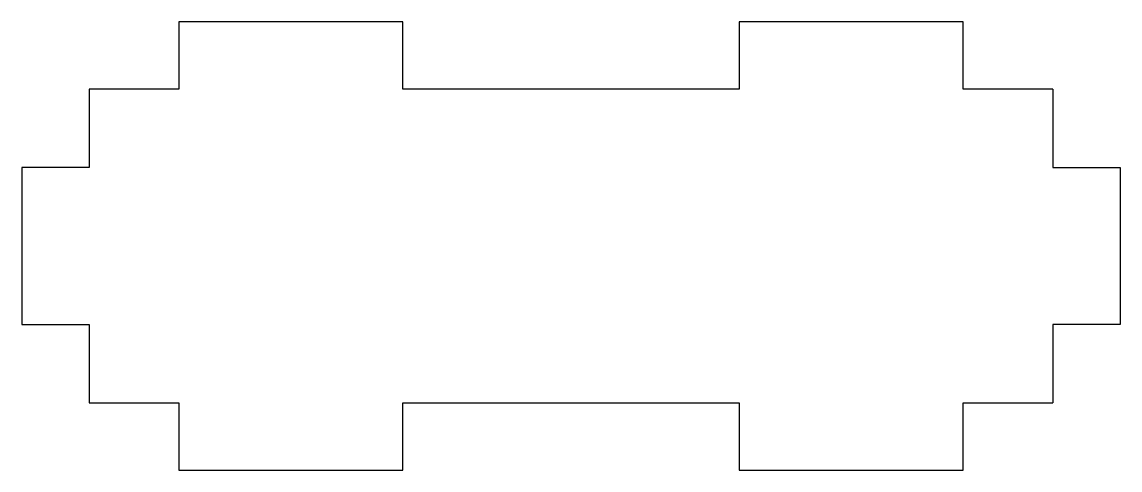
# Model space of a CAD drawing. Extents: x 0 to 49, y -3 to 17.
import ezdxf

# ---------------------------------------------------------------- set-up
doc = ezdxf.new("R2010")
doc.units = 0
doc.layers.get('0').update_dxf_attribs({"linetype": 'continuous'})

# ---------------------------------------------------------------- blocks, each defined once
blk = doc.blocks.new('PAD005')
at = {"color": 0}
for p, q in [((17, 17), (7, 17)), ((7, 17), (7, 14)), ((17, 14), (17, 17)), ((42, 17), (32, 17)), ((32, 17), (32, 14)), ((42, 14), (42, 17)), ((7, 14), (3, 14)), ((3, 14), (3, 10.5)), ((32, 14), (17, 14)), ((46, 14), (42, 14)), ((46, 14), (46, 10.5)), ((3, 10.5), (0, 10.5)), ((0, 10.5), (0, 3.5)), ((46, 10.5), (49, 10.5)), ((49, 10.5), (49, 3.5)), ((0, 3.5), (3, 3.5)), ((3, 3.5), (3, 0)), ((46, 3.5), (46, 0)), ((49, 3.5), (46, 3.5)), ((3, 0), (7, 0)), ((7, 0), (7, -3)), ((17, -3), (17, 0)), ((17, 0), (32, 0)), ((32, 0), (32, -3)), ((42, -3), (42, 0)), ((42, 0), (46, 0)), ((7, -3), (17, -3)), ((32, -3), (42, -3))]:
    blk.add_line(p, q, dxfattribs=at)

msp = doc.modelspace()

# ---------------------------------------------------------------- block references
at = {"color": 0}
msp.add_blockref('PAD005', (0, 0), dxfattribs=at)

doc.saveas('drawing.dxf')
